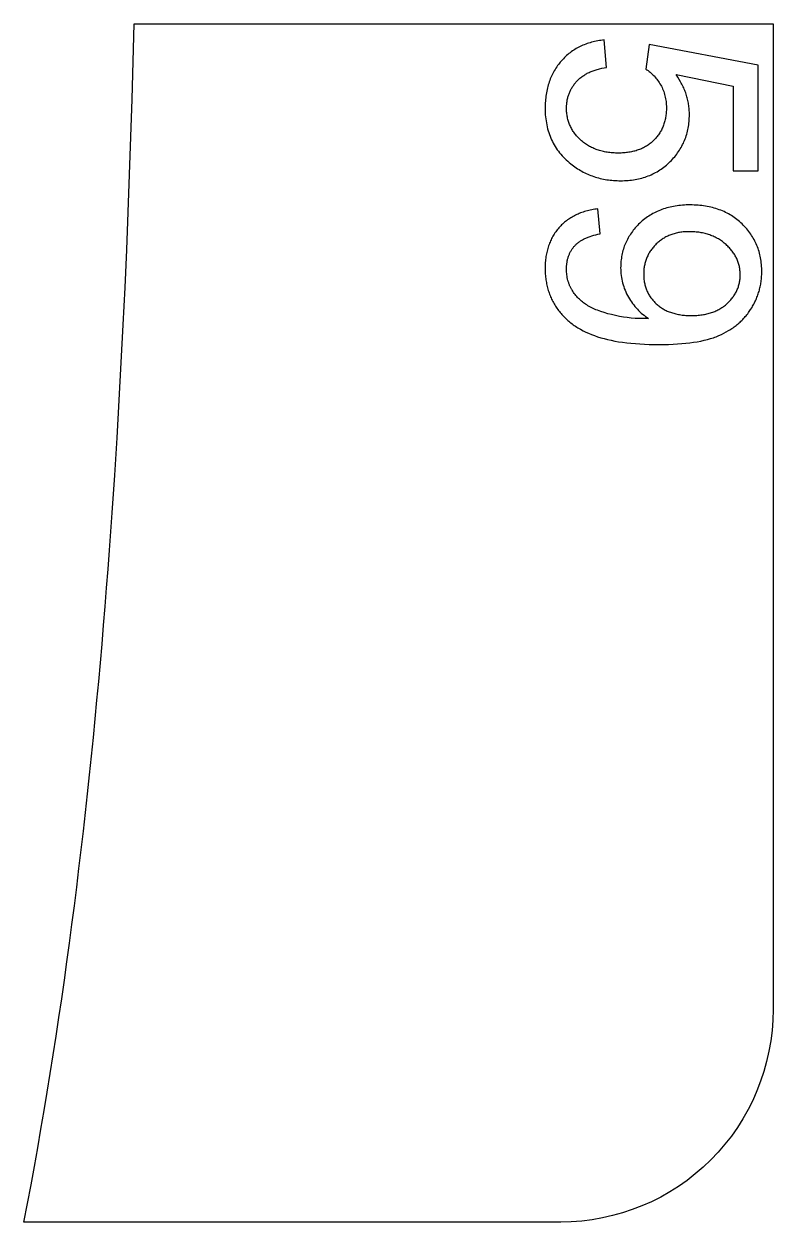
# Model space of a CAD drawing. Extents: x -16189 to 5251, y 3521 to 4024.
# Drawn here: x -12028.7 to -11852.3, y 3521.1 to 3803.1 of the extents above; entities that cross this region are included whole.
import ezdxf

# ---------------------------------------------------------------- set-up
doc = ezdxf.new("R2010")
doc.units = 0
doc.layers.add('LAYER_03', color=7, linetype='CONTINUOUS')

msp = doc.modelspace()

# ---------------------------------------------------------------- linework, layer by layer
at = {"layer": 'LAYER_03'}
for p, q in [((-11876.36, 3753.5), (-11876.6, 3753.4)), ((-11876.11, 3753.58), (-11876.36, 3753.5)), ((-11875.87, 3753.67), (-11876.11, 3753.58)), ((-11875.61, 3753.74), (-11875.87, 3753.67)), ((-11875.36, 3753.81), (-11875.61, 3753.74)), ((-11875.1, 3753.88), (-11875.36, 3753.81)), ((-11874.84, 3753.94), (-11875.1, 3753.88)), ((-11874.58, 3753.99), (-11874.84, 3753.94)), ((-11874.31, 3754.04), (-11874.58, 3753.99)), ((-11874.04, 3754.08), (-11874.31, 3754.04)), ((-11873.76, 3754.12), (-11874.04, 3754.08)), ((-11873.48, 3754.15), (-11873.76, 3754.12)), ((-11873.2, 3754.17), (-11873.48, 3754.15)), ((-11872.91, 3754.19), (-11873.2, 3754.17)), ((-11872.62, 3754.21), (-11872.91, 3754.19)), ((-11872.33, 3754.21), (-11872.62, 3754.21)), ((-11872.03, 3754.22), (-11872.33, 3754.21)), ((-11871.7, 3754.21), (-11872.03, 3754.22)), ((-11871.38, 3754.2), (-11871.7, 3754.21)), ((-11871.05, 3754.19), (-11871.38, 3754.2)), ((-11870.73, 3754.17), (-11871.05, 3754.19)), ((-11870.42, 3754.14), (-11870.73, 3754.17)), ((-11870.11, 3754.11), (-11870.42, 3754.14)), ((-11869.8, 3754.07), (-11870.11, 3754.11)), ((-11869.5, 3754.03), (-11869.8, 3754.07)), ((-11869.2, 3753.98), (-11869.5, 3754.03)), ((-11868.9, 3753.92), (-11869.2, 3753.98)), ((-11868.61, 3753.86), (-11868.9, 3753.92)), ((-11868.32, 3753.79), (-11868.61, 3753.86)), ((-11868.04, 3753.72), (-11868.32, 3753.79)), ((-11867.76, 3753.64), (-11868.04, 3753.72)), ((-11867.48, 3753.55), (-11867.76, 3753.64)), ((-11867.21, 3753.46), (-11867.48, 3753.55)), ((-11866.94, 3753.36), (-11867.21, 3753.46)), ((-11880.32, 3750.78), (-11880.49, 3750.6)), ((-11880.15, 3750.97), (-11880.32, 3750.78)), ((-11879.97, 3751.16), (-11880.15, 3750.97)), ((-11879.79, 3751.34), (-11879.97, 3751.16)), ((-11879.6, 3751.51), (-11879.79, 3751.34)), ((-11879.41, 3751.69), (-11879.6, 3751.51)), ((-11879.21, 3751.85), (-11879.41, 3751.69)), ((-11879.01, 3752.01), (-11879.21, 3751.85)), ((-11878.81, 3752.17), (-11879.01, 3752.01)), ((-11878.61, 3752.32), (-11878.81, 3752.17)), ((-11878.4, 3752.46), (-11878.61, 3752.32)), ((-11878.18, 3752.6), (-11878.4, 3752.46)), ((-11877.97, 3752.73), (-11878.18, 3752.6)), ((-11877.75, 3752.86), (-11877.97, 3752.73)), ((-11877.53, 3752.98), (-11877.75, 3752.86)), ((-11877.3, 3753.09), (-11877.53, 3752.98)), ((-11877.07, 3753.2), (-11877.3, 3753.09)), ((-11876.84, 3753.31), (-11877.07, 3753.2)), ((-11876.6, 3753.4), (-11876.84, 3753.31)), ((-11866.68, 3753.26), (-11866.94, 3753.36)), ((-11866.42, 3753.15), (-11866.68, 3753.26)), ((-11866.16, 3753.03), (-11866.42, 3753.15)), ((-11865.91, 3752.91), (-11866.16, 3753.03)), ((-11865.66, 3752.78), (-11865.91, 3752.91)), ((-11865.41, 3752.65), (-11865.66, 3752.78)), ((-11865.17, 3752.51), (-11865.41, 3752.65)), ((-11864.93, 3752.37), (-11865.17, 3752.51)), ((-11864.7, 3752.21), (-11864.93, 3752.37)), ((-11864.47, 3752.06), (-11864.7, 3752.21)), ((-11864.24, 3751.89), (-11864.47, 3752.06)), ((-11864.02, 3751.73), (-11864.24, 3751.89)), ((-11863.8, 3751.55), (-11864.02, 3751.73)), ((-11863.59, 3751.37), (-11863.8, 3751.55)), ((-11863.38, 3751.18), (-11863.59, 3751.37)), ((-11863.17, 3750.99), (-11863.38, 3751.18)), ((-11862.97, 3750.8), (-11863.17, 3750.99)), ((-11862.78, 3750.61), (-11862.97, 3750.8)), ((-11862.59, 3750.41), (-11862.78, 3750.61)), ((-11882.11, 3747.9), (-11882.2, 3747.67)), ((-11882.02, 3748.12), (-11882.11, 3747.9)), ((-11881.93, 3748.34), (-11882.02, 3748.12)), ((-11881.83, 3748.56), (-11881.93, 3748.34)), ((-11881.72, 3748.77), (-11881.83, 3748.56)), ((-11881.6, 3748.99), (-11881.72, 3748.77)), ((-11881.48, 3749.2), (-11881.6, 3748.99)), ((-11881.36, 3749.41), (-11881.48, 3749.2)), ((-11881.23, 3749.61), (-11881.36, 3749.41)), ((-11881.09, 3749.81), (-11881.23, 3749.61)), ((-11880.95, 3750.01), (-11881.09, 3749.81)), ((-11880.8, 3750.21), (-11880.95, 3750.01)), ((-11880.65, 3750.4), (-11880.8, 3750.21)), ((-11880.49, 3750.6), (-11880.65, 3750.4)), ((-11862.41, 3750.21), (-11862.59, 3750.41)), ((-11862.24, 3750.01), (-11862.41, 3750.21)), ((-11862.07, 3749.81), (-11862.24, 3750.01)), ((-11861.91, 3749.6), (-11862.07, 3749.81)), ((-11861.76, 3749.39), (-11861.91, 3749.6)), ((-11861.61, 3749.18), (-11861.76, 3749.39)), ((-11861.47, 3748.97), (-11861.61, 3749.18)), ((-11861.34, 3748.76), (-11861.47, 3748.97)), ((-11861.21, 3748.54), (-11861.34, 3748.76)), ((-11861.09, 3748.33), (-11861.21, 3748.54)), ((-11860.98, 3748.11), (-11861.09, 3748.33)), ((-11860.87, 3747.89), (-11860.98, 3748.11)), ((-11860.77, 3747.66), (-11860.87, 3747.89)), ((-11882.74, 3745.01), (-11882.76, 3744.75)), ((-11882.72, 3745.27), (-11882.74, 3745.01)), ((-11882.7, 3745.52), (-11882.72, 3745.27)), ((-11882.66, 3745.77), (-11882.7, 3745.52)), ((-11882.63, 3746.02), (-11882.66, 3745.77)), ((-11882.58, 3746.26), (-11882.63, 3746.02)), ((-11882.53, 3746.5), (-11882.58, 3746.26)), ((-11882.48, 3746.74), (-11882.53, 3746.5)), ((-11882.42, 3746.98), (-11882.48, 3746.74)), ((-11882.35, 3747.21), (-11882.42, 3746.98)), ((-11882.28, 3747.44), (-11882.35, 3747.21)), ((-11882.2, 3747.67), (-11882.28, 3747.44)), ((-11860.68, 3747.44), (-11860.77, 3747.66)), ((-11860.59, 3747.21), (-11860.68, 3747.44)), ((-11860.51, 3746.98), (-11860.59, 3747.21)), ((-11860.43, 3746.75), (-11860.51, 3746.98)), ((-11860.36, 3746.51), (-11860.43, 3746.75)), ((-11860.3, 3746.28), (-11860.36, 3746.51)), ((-11860.24, 3746.04), (-11860.3, 3746.28)), ((-11860.2, 3745.8), (-11860.24, 3746.04)), ((-11860.15, 3745.56), (-11860.2, 3745.8)), ((-11860.12, 3745.31), (-11860.15, 3745.56)), ((-11860.09, 3745.07), (-11860.12, 3745.31)), ((-11860.07, 3744.82), (-11860.09, 3745.07)), ((-11882.76, 3744.75), (-11882.77, 3744.49)), ((-11882.77, 3744.49), (-11882.77, 3744.23)), ((-11882.77, 3744.23), (-11882.77, 3743.97)), ((-11882.77, 3743.97), (-11882.76, 3743.7)), ((-11882.76, 3743.7), (-11882.74, 3743.44)), ((-11882.74, 3743.44), (-11882.72, 3743.19)), ((-11882.72, 3743.19), (-11882.7, 3742.94)), ((-11882.7, 3742.94), (-11882.66, 3742.69)), ((-11882.66, 3742.69), (-11882.63, 3742.44)), ((-11882.63, 3742.44), (-11882.58, 3742.2)), ((-11882.58, 3742.2), (-11882.53, 3741.95)), ((-11860.28, 3741.93), (-11860.23, 3742.15)), ((-11860.23, 3742.15), (-11860.18, 3742.38)), ((-11860.18, 3742.38), (-11860.14, 3742.62)), ((-11860.14, 3742.62), (-11860.11, 3742.85)), ((-11860.11, 3742.85), (-11860.08, 3743.09)), ((-11860.08, 3743.09), (-11860.06, 3743.33)), ((-11860.05, 3744.57), (-11860.07, 3744.82)), ((-11860.06, 3743.33), (-11860.05, 3743.57)), ((-11860.04, 3744.31), (-11860.05, 3744.57)), ((-11860.05, 3743.57), (-11860.04, 3743.81)), ((-11860.04, 3744.06), (-11860.04, 3744.31)), ((-11860.04, 3743.81), (-11860.04, 3744.06)), ((-11882.53, 3741.95), (-11882.48, 3741.72)), ((-11882.48, 3741.72), (-11882.42, 3741.48)), ((-11882.42, 3741.48), (-11882.35, 3741.25)), ((-11882.35, 3741.25), (-11882.28, 3741.02)), ((-11882.28, 3741.02), (-11882.2, 3740.79)), ((-11882.2, 3740.79), (-11882.11, 3740.57)), ((-11882.11, 3740.57), (-11882.02, 3740.35)), ((-11882.02, 3740.35), (-11881.93, 3740.13)), ((-11881.93, 3740.13), (-11881.83, 3739.92)), ((-11881.83, 3739.92), (-11881.72, 3739.71)), ((-11881.72, 3739.71), (-11881.6, 3739.5)), ((-11881.6, 3739.5), (-11881.48, 3739.29)), ((-11861.5, 3739.16), (-11861.37, 3739.36)), ((-11861.37, 3739.36), (-11861.25, 3739.56)), ((-11861.25, 3739.56), (-11861.13, 3739.77)), ((-11861.13, 3739.77), (-11861.02, 3739.97)), ((-11861.02, 3739.97), (-11860.91, 3740.18)), ((-11860.91, 3740.18), (-11860.81, 3740.39)), ((-11860.81, 3740.39), (-11860.72, 3740.6)), ((-11860.72, 3740.6), (-11860.63, 3740.82)), ((-11860.63, 3740.82), (-11860.55, 3741.04)), ((-11860.55, 3741.04), (-11860.47, 3741.26)), ((-11860.47, 3741.26), (-11860.4, 3741.48)), ((-11860.4, 3741.48), (-11860.34, 3741.7)), ((-11860.34, 3741.7), (-11860.28, 3741.93)), ((-11881.48, 3739.29), (-11881.36, 3739.09)), ((-11881.36, 3739.09), (-11881.23, 3738.89)), ((-11881.23, 3738.89), (-11881.09, 3738.69)), ((-11881.09, 3738.69), (-11880.95, 3738.5)), ((-11880.95, 3738.5), (-11880.8, 3738.31)), ((-11880.8, 3738.31), (-11880.65, 3738.12)), ((-11880.65, 3738.12), (-11880.49, 3737.94)), ((-11880.49, 3737.94), (-11880.32, 3737.75)), ((-11880.32, 3737.75), (-11880.15, 3737.58)), ((-11880.15, 3737.58), (-11879.97, 3737.4)), ((-11879.97, 3737.4), (-11879.79, 3737.23)), ((-11879.79, 3737.23), (-11879.6, 3737.06)), ((-11879.6, 3737.06), (-11879.41, 3736.89)), ((-11879.41, 3736.89), (-11879.21, 3736.74)), ((-11879.21, 3736.74), (-11879.01, 3736.58)), ((-11879.01, 3736.58), (-11878.8, 3736.44)), ((-11864.16, 3736.48), (-11863.95, 3736.64)), ((-11863.95, 3736.64), (-11863.74, 3736.79)), ((-11863.74, 3736.79), (-11863.53, 3736.95)), ((-11863.53, 3736.95), (-11863.33, 3737.12)), ((-11863.33, 3737.12), (-11863.14, 3737.29)), ((-11863.14, 3737.29), (-11862.95, 3737.47)), ((-11862.95, 3737.47), (-11862.76, 3737.65)), ((-11862.76, 3737.65), (-11862.58, 3737.83)), ((-11862.58, 3737.83), (-11862.41, 3738.02)), ((-11862.41, 3738.02), (-11862.24, 3738.2)), ((-11862.24, 3738.2), (-11862.08, 3738.39)), ((-11862.08, 3738.39), (-11861.93, 3738.58)), ((-11861.93, 3738.58), (-11861.78, 3738.77)), ((-11861.78, 3738.77), (-11861.64, 3738.97)), ((-11861.64, 3738.97), (-11861.5, 3739.16)), ((-11878.8, 3736.44), (-11878.59, 3736.29)), ((-11878.59, 3736.29), (-11878.37, 3736.16)), ((-11878.37, 3736.16), (-11878.15, 3736.03)), ((-11878.15, 3736.03), (-11877.93, 3735.9)), ((-11877.93, 3735.9), (-11877.7, 3735.78)), ((-11877.7, 3735.78), (-11877.46, 3735.66)), ((-11877.46, 3735.66), (-11877.23, 3735.55)), ((-11877.23, 3735.55), (-11876.98, 3735.45)), ((-11876.98, 3735.45), (-11876.74, 3735.35)), ((-11876.74, 3735.35), (-11876.49, 3735.26)), ((-11876.49, 3735.26), (-11876.23, 3735.17)), ((-11876.23, 3735.17), (-11875.97, 3735.09)), ((-11875.97, 3735.09), (-11875.7, 3735.01)), ((-11875.7, 3735.01), (-11875.43, 3734.94)), ((-11875.43, 3734.94), (-11875.16, 3734.87)), ((-11875.16, 3734.87), (-11874.88, 3734.81)), ((-11874.88, 3734.81), (-11874.6, 3734.75)), ((-11874.6, 3734.75), (-11874.31, 3734.7)), ((-11874.31, 3734.7), (-11874.02, 3734.65)), ((-11874.02, 3734.65), (-11873.72, 3734.61)), ((-11873.72, 3734.61), (-11873.42, 3734.58)), ((-11873.42, 3734.58), (-11873.12, 3734.55)), ((-11873.12, 3734.55), (-11872.81, 3734.53)), ((-11872.81, 3734.53), (-11872.49, 3734.51)), ((-11872.49, 3734.51), (-11872.17, 3734.49)), ((-11872.17, 3734.49), (-11871.52, 3734.48)), ((-11871.52, 3734.48), (-11870.87, 3734.49)), ((-11870.87, 3734.49), (-11870.55, 3734.51)), ((-11870.55, 3734.51), (-11870.24, 3734.53)), ((-11870.24, 3734.53), (-11869.92, 3734.55)), ((-11869.92, 3734.55), (-11869.62, 3734.58)), ((-11869.62, 3734.58), (-11869.32, 3734.62)), ((-11869.32, 3734.62), (-11869.02, 3734.66)), ((-11869.02, 3734.66), (-11868.72, 3734.71)), ((-11868.72, 3734.71), (-11868.43, 3734.76)), ((-11868.43, 3734.76), (-11868.15, 3734.81)), ((-11868.15, 3734.81), (-11867.87, 3734.88)), ((-11867.87, 3734.88), (-11867.59, 3734.95)), ((-11867.59, 3734.95), (-11867.32, 3735.02)), ((-11867.32, 3735.02), (-11867.05, 3735.1)), ((-11867.05, 3735.1), (-11866.78, 3735.19)), ((-11866.78, 3735.19), (-11866.52, 3735.28)), ((-11866.52, 3735.28), (-11866.27, 3735.37)), ((-11866.27, 3735.37), (-11866.02, 3735.47)), ((-11866.02, 3735.47), (-11865.77, 3735.58)), ((-11865.77, 3735.58), (-11865.53, 3735.69)), ((-11865.53, 3735.69), (-11865.29, 3735.81)), ((-11865.29, 3735.81), (-11865.05, 3735.94)), ((-11865.05, 3735.94), (-11864.82, 3736.06)), ((-11864.82, 3736.06), (-11864.6, 3736.2)), ((-11864.6, 3736.2), (-11864.38, 3736.34)), ((-11864.38, 3736.34), (-11864.16, 3736.48))]:
    msp.add_line(p, q, dxfattribs=at)
msp.add_lwpolyline([(-11902.3, 3521.11), (-12028.71, 3521.11), (-12027.87, 3525.48), (-12027.05, 3529.85), (-12026.25, 3534.22), (-12025.47, 3538.59), (-12024.7, 3542.96), (-12023.95, 3547.34), (-12023.22, 3551.71), (-12022.51, 3556.09), (-12021.82, 3560.47), (-12021.14, 3564.85), (-12020.48, 3569.24), (-12019.83, 3573.62), (-12019.2, 3578.01), (-12018.59, 3582.39), (-12017.99, 3586.78), (-12017.41, 3591.17), (-12016.84, 3595.56), (-12016.29, 3599.95), (-12015.75, 3604.35), (-12015.22, 3608.74), (-12014.71, 3613.14), (-12014.22, 3617.54), (-12013.73, 3621.94), (-12013.26, 3626.34), (-12012.81, 3630.74), (-12012.36, 3635.14), (-12011.93, 3639.55), (-12011.51, 3643.95), (-12011.1, 3648.36), (-12010.71, 3652.76), (-12010.32, 3657.17), (-12009.95, 3661.58), (-12009.59, 3665.99), (-12009.24, 3670.4), (-12008.89, 3674.82), (-12008.56, 3679.23), (-12007.93, 3688.06), (-12007.34, 3696.89), (-12006.79, 3705.73), (-12006.27, 3714.57), (-12005.78, 3723.41), (-12005.33, 3732.26), (-12004.91, 3741.1), (-12004.52, 3749.96), (-12004.16, 3758.81), (-12003.83, 3767.67), (-12003.52, 3776.52), (-12003.24, 3785.39), (-12002.97, 3794.25), (-12002.73, 3803.11), (-11852.3, 3803.11), (-11852.3, 3571.11, -0.414214)], format="xyb", close=True, dxfattribs=at)
for points in [[(-11892.04, 3799.34), (-11892.43, 3799.3), (-11892.82, 3799.25), (-11893.2, 3799.2), (-11893.58, 3799.13), (-11893.95, 3799.06), (-11894.32, 3798.98), (-11894.68, 3798.9), (-11895.04, 3798.81), (-11895.39, 3798.71), (-11895.74, 3798.6), (-11896.08, 3798.48), (-11896.42, 3798.36), (-11896.75, 3798.23), (-11897.08, 3798.1), (-11897.4, 3797.96), (-11897.72, 3797.8), (-11898.04, 3797.65), (-11898.35, 3797.48), (-11898.65, 3797.31), (-11898.95, 3797.13), (-11899.24, 3796.95), (-11899.53, 3796.75), (-11899.82, 3796.55), (-11900.1, 3796.34), (-11900.37, 3796.13), (-11900.64, 3795.9), (-11900.91, 3795.67), (-11901.17, 3795.44), (-11901.43, 3795.19), (-11901.68, 3794.94), (-11901.92, 3794.68), (-11902.16, 3794.42), (-11902.4, 3794.15), (-11902.62, 3793.87), (-11902.84, 3793.59), (-11903.06, 3793.3), (-11903.26, 3793.01), (-11903.46, 3792.71), (-11903.65, 3792.41), (-11903.83, 3792.11), (-11904.01, 3791.79), (-11904.18, 3791.48), (-11904.34, 3791.16), (-11904.49, 3790.83), (-11904.63, 3790.5), (-11904.77, 3790.17), (-11904.9, 3789.83), (-11905.03, 3789.48), (-11905.14, 3789.13), (-11905.25, 3788.77), (-11905.35, 3788.41), (-11905.44, 3788.05), (-11905.53, 3787.68), (-11905.61, 3787.31), (-11905.68, 3786.93), (-11905.74, 3786.54), (-11905.8, 3786.15), (-11905.85, 3785.76), (-11905.89, 3785.36), (-11905.92, 3784.95), (-11905.95, 3784.55), (-11905.97, 3784.13), (-11905.98, 3783.71), (-11905.98, 3783.29), (-11905.97, 3782.77), (-11905.96, 3782.26), (-11905.93, 3781.76), (-11905.89, 3781.27), (-11905.83, 3780.78), (-11905.77, 3780.29), (-11905.69, 3779.82), (-11905.6, 3779.35), (-11905.5, 3778.89), (-11905.39, 3778.43), (-11905.26, 3777.99), (-11905.13, 3777.55), (-11904.98, 3777.11), (-11904.82, 3776.68), (-11904.65, 3776.26), (-11904.46, 3775.85), (-11904.27, 3775.44), (-11904.06, 3775.04), (-11903.84, 3774.65), (-11903.61, 3774.27), (-11903.37, 3773.89), (-11903.11, 3773.51), (-11902.85, 3773.15), (-11902.57, 3772.79), (-11902.28, 3772.44), (-11901.97, 3772.09), (-11901.66, 3771.76), (-11901.34, 3771.42), (-11901, 3771.1), (-11900.65, 3770.78), (-11900.29, 3770.47), (-11899.91, 3770.17), (-11899.6, 3769.92), (-11899.29, 3769.69), (-11898.97, 3769.46), (-11898.65, 3769.24), (-11898.32, 3769.03), (-11898, 3768.82), (-11897.66, 3768.63), (-11897.33, 3768.44), (-11896.99, 3768.26), (-11896.64, 3768.08), (-11896.3, 3767.92), (-11895.95, 3767.76), (-11895.59, 3767.61), (-11895.24, 3767.47), (-11894.88, 3767.33), (-11894.51, 3767.2), (-11894.14, 3767.08), (-11893.77, 3766.97), (-11893.4, 3766.87), (-11893.02, 3766.77), (-11892.63, 3766.68), (-11892.25, 3766.6), (-11891.86, 3766.53), (-11891.46, 3766.46), (-11891.07, 3766.4), (-11890.67, 3766.35), (-11890.26, 3766.31), (-11889.86, 3766.28), (-11889.44, 3766.25), (-11889.03, 3766.23), (-11888.61, 3766.22), (-11888.19, 3766.21), (-11887.75, 3766.22), (-11887.31, 3766.23), (-11886.88, 3766.25), (-11886.45, 3766.28), (-11886.03, 3766.32), (-11885.61, 3766.37), (-11885.2, 3766.43), (-11884.79, 3766.5), (-11884.39, 3766.57), (-11883.99, 3766.65), (-11883.6, 3766.75), (-11883.21, 3766.85), (-11882.83, 3766.96), (-11882.45, 3767.08), (-11882.08, 3767.2), (-11881.71, 3767.34), (-11881.35, 3767.48), (-11880.99, 3767.64), (-11880.64, 3767.8), (-11880.3, 3767.97), (-11879.95, 3768.15), (-11879.62, 3768.34), (-11879.29, 3768.54), (-11878.96, 3768.74), (-11878.64, 3768.96), (-11878.32, 3769.18), (-11878.01, 3769.42), (-11877.71, 3769.66), (-11877.4, 3769.91), (-11877.11, 3770.17), (-11876.82, 3770.44), (-11876.53, 3770.71), (-11876.25, 3771), (-11875.98, 3771.28), (-11875.72, 3771.57), (-11875.47, 3771.87), (-11875.23, 3772.17), (-11874.99, 3772.47), (-11874.77, 3772.78), (-11874.55, 3773.09), (-11874.34, 3773.41), (-11874.14, 3773.72), (-11873.95, 3774.05), (-11873.77, 3774.37), (-11873.6, 3774.71), (-11873.43, 3775.04), (-11873.28, 3775.38), (-11873.13, 3775.72), (-11873, 3776.07), (-11872.87, 3776.42), (-11872.75, 3776.78), (-11872.64, 3777.14), (-11872.53, 3777.5), (-11872.44, 3777.87), (-11872.36, 3778.24), (-11872.28, 3778.61), (-11872.22, 3778.99), (-11872.16, 3779.37), (-11872.11, 3779.76), (-11872.07, 3780.15), (-11872.04, 3780.55), (-11872.02, 3780.95), (-11872, 3781.35), (-11872, 3781.76), (-11872, 3782.06), (-11872.01, 3782.37), (-11872.03, 3782.68), (-11872.05, 3782.98), (-11872.08, 3783.29), (-11872.11, 3783.59), (-11872.15, 3783.9), (-11872.2, 3784.2), (-11872.25, 3784.5), (-11872.31, 3784.8), (-11872.37, 3785.1), (-11872.44, 3785.4), (-11872.52, 3785.7), (-11872.6, 3786), (-11872.69, 3786.29), (-11872.78, 3786.59), (-11872.88, 3786.88), (-11872.99, 3787.18), (-11873.1, 3787.47), (-11873.22, 3787.76), (-11873.35, 3788.05), (-11873.48, 3788.34), (-11873.62, 3788.63), (-11873.76, 3788.92), (-11873.91, 3789.21), (-11874.07, 3789.49), (-11874.4, 3790.07), (-11874.76, 3790.63), (-11875.13, 3791.2), (-11861.71, 3788.5), (-11861.71, 3768.57), (-11855.84, 3768.57), (-11855.84, 3793.41), (-11881.51, 3798.25), (-11882.26, 3792.49), (-11881.99, 3792.32), (-11881.73, 3792.14), (-11881.48, 3791.94), (-11881.23, 3791.75), (-11880.99, 3791.54), (-11880.76, 3791.33), (-11880.53, 3791.1), (-11880.31, 3790.87), (-11880.1, 3790.63), (-11879.89, 3790.39), (-11879.68, 3790.13), (-11879.49, 3789.87), (-11879.3, 3789.6), (-11879.11, 3789.32), (-11878.94, 3789.04), (-11878.76, 3788.74), (-11878.6, 3788.44), (-11878.45, 3788.14), (-11878.31, 3787.83), (-11878.18, 3787.51), (-11878.05, 3787.2), (-11877.94, 3786.87), (-11877.84, 3786.54), (-11877.75, 3786.21), (-11877.68, 3785.88), (-11877.61, 3785.53), (-11877.55, 3785.19), (-11877.5, 3784.84), (-11877.47, 3784.48), (-11877.44, 3784.12), (-11877.42, 3783.76), (-11877.42, 3783.39), (-11877.42, 3783.1), (-11877.43, 3782.8), (-11877.44, 3782.51), (-11877.47, 3782.23), (-11877.49, 3781.95), (-11877.52, 3781.67), (-11877.56, 3781.39), (-11877.61, 3781.12), (-11877.66, 3780.85), (-11877.71, 3780.59), (-11877.78, 3780.33), (-11877.84, 3780.07), (-11877.92, 3779.82), (-11878, 3779.57), (-11878.08, 3779.32), (-11878.18, 3779.08), (-11878.27, 3778.84), (-11878.38, 3778.6), (-11878.49, 3778.37), (-11878.6, 3778.14), (-11878.72, 3777.91), (-11878.85, 3777.69), (-11878.99, 3777.47), (-11879.12, 3777.26), (-11879.27, 3777.05), (-11879.42, 3776.84), (-11879.58, 3776.64), (-11879.74, 3776.44), (-11879.91, 3776.24), (-11880.08, 3776.05), (-11880.27, 3775.86), (-11880.45, 3775.67), (-11880.64, 3775.49), (-11880.84, 3775.32), (-11881.04, 3775.15), (-11881.24, 3774.98), (-11881.45, 3774.82), (-11881.67, 3774.67), (-11881.88, 3774.52), (-11882.11, 3774.38), (-11882.33, 3774.25), (-11882.56, 3774.12), (-11882.8, 3773.99), (-11883.04, 3773.88), (-11883.28, 3773.76), (-11883.53, 3773.66), (-11883.78, 3773.56), (-11884.04, 3773.46), (-11884.3, 3773.37), (-11884.57, 3773.29), (-11884.83, 3773.21), (-11885.11, 3773.14), (-11885.39, 3773.07), (-11885.67, 3773.01), (-11885.96, 3772.96), (-11886.25, 3772.91), (-11886.54, 3772.87), (-11886.84, 3772.83), (-11887.15, 3772.8), (-11887.46, 3772.77), (-11887.77, 3772.75), (-11888.09, 3772.74), (-11888.41, 3772.73), (-11888.73, 3772.72), (-11889.08, 3772.73), (-11889.42, 3772.74), (-11889.75, 3772.75), (-11890.08, 3772.77), (-11890.41, 3772.8), (-11890.73, 3772.83), (-11891.05, 3772.87), (-11891.36, 3772.92), (-11891.67, 3772.97), (-11891.97, 3773.02), (-11892.27, 3773.09), (-11892.57, 3773.16), (-11892.86, 3773.23), (-11893.15, 3773.31), (-11893.43, 3773.4), (-11893.71, 3773.49), (-11893.98, 3773.59), (-11894.26, 3773.69), (-11894.52, 3773.81), (-11894.78, 3773.92), (-11895.04, 3774.05), (-11895.29, 3774.17), (-11895.54, 3774.31), (-11895.79, 3774.45), (-11896.03, 3774.6), (-11896.27, 3774.75), (-11896.5, 3774.91), (-11896.73, 3775.07), (-11896.95, 3775.24), (-11897.17, 3775.42), (-11897.38, 3775.6), (-11897.6, 3775.79), (-11897.8, 3775.98), (-11898, 3776.18), (-11898.19, 3776.38), (-11898.38, 3776.58), (-11898.56, 3776.78), (-11898.73, 3776.99), (-11898.9, 3777.2), (-11899.06, 3777.41), (-11899.21, 3777.62), (-11899.36, 3777.84), (-11899.5, 3778.06), (-11899.63, 3778.28), (-11899.76, 3778.51), (-11899.88, 3778.74), (-11899.99, 3778.97), (-11900.1, 3779.2), (-11900.2, 3779.44), (-11900.3, 3779.67), (-11900.38, 3779.91), (-11900.47, 3780.16), (-11900.54, 3780.4), (-11900.61, 3780.65), (-11900.67, 3780.91), (-11900.73, 3781.16), (-11900.78, 3781.42), (-11900.82, 3781.68), (-11900.85, 3781.94), (-11900.88, 3782.2), (-11900.91, 3782.47), (-11900.92, 3782.74), (-11900.93, 3783.01), (-11900.94, 3783.29), (-11900.93, 3783.52), (-11900.93, 3783.75), (-11900.91, 3783.97), (-11900.9, 3784.19), (-11900.88, 3784.41), (-11900.85, 3784.63), (-11900.82, 3784.85), (-11900.79, 3785.06), (-11900.75, 3785.28), (-11900.7, 3785.49), (-11900.66, 3785.69), (-11900.6, 3785.9), (-11900.54, 3786.1), (-11900.48, 3786.31), (-11900.42, 3786.5), (-11900.34, 3786.7), (-11900.27, 3786.9), (-11900.19, 3787.09), (-11900.1, 3787.28), (-11900.01, 3787.47), (-11899.92, 3787.66), (-11899.82, 3787.84), (-11899.71, 3788.03), (-11899.6, 3788.21), (-11899.49, 3788.39), (-11899.37, 3788.56), (-11899.25, 3788.74), (-11899.12, 3788.91), (-11898.99, 3789.08), (-11898.85, 3789.25), (-11898.71, 3789.41), (-11898.57, 3789.58), (-11898.42, 3789.74), (-11898.26, 3789.9), (-11898.1, 3790.05), (-11897.94, 3790.2), (-11897.77, 3790.35), (-11897.6, 3790.49), (-11897.42, 3790.63), (-11897.24, 3790.76), (-11897.05, 3790.9), (-11896.86, 3791.02), (-11896.66, 3791.15), (-11896.46, 3791.27), (-11896.26, 3791.38), (-11896.05, 3791.5), (-11895.83, 3791.61), (-11895.61, 3791.71), (-11895.39, 3791.81), (-11895.16, 3791.91), (-11894.93, 3792.01), (-11894.69, 3792.1), (-11894.45, 3792.19), (-11894.21, 3792.27), (-11893.96, 3792.35), (-11893.7, 3792.43), (-11893.44, 3792.5), (-11893.18, 3792.57), (-11892.63, 3792.69), (-11892.07, 3792.8), (-11891.49, 3792.9)], [(-11893.57, 3759.6), (-11893.94, 3759.55), (-11894.3, 3759.5), (-11894.66, 3759.44), (-11895.01, 3759.37), (-11895.35, 3759.3), (-11895.69, 3759.22), (-11896.03, 3759.13), (-11896.36, 3759.04), (-11896.68, 3758.95), (-11897, 3758.84), (-11897.32, 3758.74), (-11897.62, 3758.62), (-11897.93, 3758.5), (-11898.23, 3758.38), (-11898.52, 3758.25), (-11898.81, 3758.11), (-11899.09, 3757.97), (-11899.37, 3757.82), (-11899.64, 3757.67), (-11899.91, 3757.51), (-11900.18, 3757.34), (-11900.43, 3757.17), (-11900.69, 3756.99), (-11900.93, 3756.81), (-11901.17, 3756.62), (-11901.41, 3756.43), (-11901.64, 3756.23), (-11901.87, 3756.02), (-11902.09, 3755.81), (-11902.31, 3755.59), (-11902.52, 3755.37), (-11902.73, 3755.14), (-11902.93, 3754.9), (-11903.12, 3754.66), (-11903.31, 3754.42), (-11903.49, 3754.17), (-11903.66, 3753.92), (-11903.83, 3753.67), (-11903.99, 3753.41), (-11904.15, 3753.15), (-11904.3, 3752.88), (-11904.44, 3752.61), (-11904.58, 3752.33), (-11904.71, 3752.05), (-11904.83, 3751.76), (-11904.95, 3751.48), (-11905.06, 3751.18), (-11905.17, 3750.89), (-11905.26, 3750.58), (-11905.36, 3750.28), (-11905.44, 3749.97), (-11905.52, 3749.65), (-11905.6, 3749.34), (-11905.66, 3749.01), (-11905.72, 3748.69), (-11905.78, 3748.36), (-11905.82, 3748.02), (-11905.87, 3747.68), (-11905.9, 3747.34), (-11905.93, 3746.99), (-11905.95, 3746.64), (-11905.97, 3746.28), (-11905.98, 3745.92), (-11905.98, 3745.56), (-11905.97, 3744.88), (-11905.95, 3744.54), (-11905.93, 3744.2), (-11905.91, 3743.87), (-11905.88, 3743.54), (-11905.84, 3743.21), (-11905.79, 3742.89), (-11905.75, 3742.57), (-11905.69, 3742.25), (-11905.63, 3741.93), (-11905.56, 3741.62), (-11905.49, 3741.31), (-11905.41, 3741), (-11905.33, 3740.69), (-11905.24, 3740.39), (-11905.14, 3740.09), (-11905.04, 3739.8), (-11904.93, 3739.5), (-11904.82, 3739.21), (-11904.7, 3738.92), (-11904.58, 3738.64), (-11904.45, 3738.35), (-11904.31, 3738.07), (-11904.17, 3737.8), (-11904.02, 3737.52), (-11903.87, 3737.25), (-11903.71, 3736.98), (-11903.54, 3736.71), (-11903.37, 3736.45), (-11903.2, 3736.19), (-11903.01, 3735.93), (-11902.83, 3735.68), (-11902.63, 3735.43), (-11902.43, 3735.18), (-11902.23, 3734.94), (-11902.02, 3734.7), (-11901.81, 3734.46), (-11901.59, 3734.23), (-11901.36, 3734), (-11901.13, 3733.78), (-11900.9, 3733.56), (-11900.66, 3733.35), (-11900.41, 3733.14), (-11900.16, 3732.93), (-11899.9, 3732.73), (-11899.64, 3732.53), (-11899.37, 3732.33), (-11899.1, 3732.14), (-11898.82, 3731.95), (-11898.54, 3731.77), (-11898.25, 3731.59), (-11897.96, 3731.41), (-11897.66, 3731.24), (-11897.04, 3730.91), (-11896.41, 3730.6), (-11895.75, 3730.3), (-11895.07, 3730.01), (-11894.37, 3729.75), (-11893.65, 3729.49), (-11892.89, 3729.26), (-11892.11, 3729.04), (-11891.29, 3728.84), (-11890.45, 3728.65), (-11889.57, 3728.48), (-11888.66, 3728.32), (-11887.72, 3728.19), (-11886.76, 3728.06), (-11885.76, 3727.96), (-11884.73, 3727.87), (-11883.67, 3727.8), (-11882.58, 3727.74), (-11881.46, 3727.7), (-11880.3, 3727.67), (-11879.12, 3727.67), (-11877.99, 3727.67), (-11876.89, 3727.7), (-11875.82, 3727.74), (-11874.79, 3727.8), (-11873.8, 3727.87), (-11872.83, 3727.96), (-11871.9, 3728.07), (-11871.01, 3728.19), (-11870.14, 3728.33), (-11869.32, 3728.48), (-11868.52, 3728.66), (-11867.76, 3728.85), (-11867.04, 3729.05), (-11866.69, 3729.16), (-11866.35, 3729.27), (-11866.01, 3729.39), (-11865.69, 3729.51), (-11865.37, 3729.63), (-11865.06, 3729.76), (-11864.46, 3730.03), (-11863.88, 3730.32), (-11863.32, 3730.62), (-11862.77, 3730.93), (-11862.51, 3731.09), (-11862.25, 3731.26), (-11861.99, 3731.43), (-11861.73, 3731.61), (-11861.49, 3731.79), (-11861.24, 3731.97), (-11861, 3732.15), (-11860.76, 3732.34), (-11860.53, 3732.54), (-11860.31, 3732.73), (-11860.08, 3732.94), (-11859.86, 3733.14), (-11859.65, 3733.35), (-11859.44, 3733.56), (-11859.23, 3733.78), (-11859.03, 3734), (-11858.84, 3734.22), (-11858.64, 3734.45), (-11858.46, 3734.68), (-11858.27, 3734.92), (-11858.09, 3735.16), (-11857.92, 3735.4), (-11857.75, 3735.65), (-11857.58, 3735.9), (-11857.26, 3736.41), (-11857.11, 3736.66), (-11856.97, 3736.92), (-11856.83, 3737.18), (-11856.69, 3737.44), (-11856.56, 3737.7), (-11856.43, 3737.97), (-11856.31, 3738.24), (-11856.2, 3738.5), (-11856.09, 3738.77), (-11855.98, 3739.04), (-11855.88, 3739.32), (-11855.79, 3739.59), (-11855.7, 3739.87), (-11855.61, 3740.14), (-11855.53, 3740.42), (-11855.46, 3740.71), (-11855.39, 3740.99), (-11855.33, 3741.27), (-11855.27, 3741.56), (-11855.21, 3741.85), (-11855.17, 3742.13), (-11855.12, 3742.43), (-11855.08, 3742.72), (-11855.05, 3743.01), (-11855.02, 3743.31), (-11855, 3743.6), (-11854.97, 3744.2), (-11854.96, 3744.81), (-11854.96, 3745.23), (-11854.98, 3745.64), (-11855, 3746.06), (-11855.03, 3746.46), (-11855.07, 3746.86), (-11855.12, 3747.26), (-11855.18, 3747.65), (-11855.25, 3748.04), (-11855.32, 3748.43), (-11855.41, 3748.81), (-11855.51, 3749.18), (-11855.61, 3749.55), (-11855.72, 3749.92), (-11855.84, 3750.28), (-11855.98, 3750.64), (-11856.12, 3750.99), (-11856.27, 3751.34), (-11856.42, 3751.68), (-11856.59, 3752.02), (-11856.77, 3752.36), (-11856.95, 3752.69), (-11857.15, 3753.02), (-11857.35, 3753.34), (-11857.56, 3753.66), (-11857.79, 3753.97), (-11858.02, 3754.28), (-11858.26, 3754.58), (-11858.51, 3754.88), (-11858.76, 3755.18), (-11859.03, 3755.47), (-11859.31, 3755.76), (-11859.59, 3756.04), (-11859.89, 3756.32), (-11860.18, 3756.58), (-11860.49, 3756.84), (-11860.8, 3757.09), (-11861.11, 3757.33), (-11861.44, 3757.56), (-11861.76, 3757.79), (-11862.1, 3758), (-11862.43, 3758.21), (-11862.78, 3758.4), (-11863.13, 3758.59), (-11863.49, 3758.77), (-11863.85, 3758.94), (-11864.22, 3759.1), (-11864.59, 3759.26), (-11864.97, 3759.4), (-11865.35, 3759.54), (-11865.75, 3759.66), (-11866.14, 3759.78), (-11866.55, 3759.89), (-11866.95, 3759.99), (-11867.37, 3760.08), (-11867.79, 3760.17), (-11868.21, 3760.24), (-11868.65, 3760.31), (-11869.08, 3760.36), (-11869.53, 3760.41), (-11869.97, 3760.45), (-11870.43, 3760.48), (-11870.89, 3760.5), (-11871.36, 3760.52), (-11871.83, 3760.52), (-11872.29, 3760.52), (-11872.74, 3760.51), (-11873.18, 3760.48), (-11873.62, 3760.46), (-11874.06, 3760.42), (-11874.49, 3760.37), (-11874.91, 3760.32), (-11875.33, 3760.25), (-11875.74, 3760.18), (-11876.15, 3760.1), (-11876.55, 3760.01), (-11876.95, 3759.92), (-11877.34, 3759.81), (-11877.72, 3759.7), (-11878.1, 3759.58), (-11878.47, 3759.45), (-11878.84, 3759.31), (-11879.2, 3759.16), (-11879.56, 3759.01), (-11879.91, 3758.84), (-11880.26, 3758.67), (-11880.6, 3758.49), (-11880.93, 3758.3), (-11881.26, 3758.11), (-11881.58, 3757.9), (-11881.9, 3757.69), (-11882.21, 3757.46), (-11882.52, 3757.23), (-11882.82, 3757), (-11883.12, 3756.75), (-11883.41, 3756.49), (-11883.69, 3756.23), (-11883.97, 3755.96), (-11884.23, 3755.68), (-11884.49, 3755.41), (-11884.74, 3755.12), (-11884.99, 3754.84), (-11885.22, 3754.55), (-11885.44, 3754.26), (-11885.66, 3753.96), (-11885.86, 3753.66), (-11886.06, 3753.36), (-11886.25, 3753.05), (-11886.43, 3752.74), (-11886.6, 3752.42), (-11886.77, 3752.1), (-11886.92, 3751.78), (-11887.06, 3751.46), (-11887.2, 3751.13), (-11887.33, 3750.79), (-11887.45, 3750.46), (-11887.56, 3750.11), (-11887.66, 3749.77), (-11887.75, 3749.42), (-11887.83, 3749.07), (-11887.91, 3748.71), (-11887.97, 3748.35), (-11888.03, 3747.99), (-11888.08, 3747.62), (-11888.12, 3747.25), (-11888.15, 3746.88), (-11888.17, 3746.5), (-11888.18, 3746.12), (-11888.19, 3745.73), (-11888.18, 3745.27), (-11888.16, 3744.81), (-11888.12, 3744.36), (-11888.07, 3743.91), (-11888.01, 3743.46), (-11887.93, 3743.02), (-11887.84, 3742.58), (-11887.73, 3742.15), (-11887.61, 3741.72), (-11887.48, 3741.29), (-11887.33, 3740.87), (-11887.16, 3740.45), (-11886.98, 3740.04), (-11886.79, 3739.63), (-11886.59, 3739.23), (-11886.37, 3738.83), (-11886.13, 3738.44), (-11885.89, 3738.05), (-11885.64, 3737.68), (-11885.38, 3737.32), (-11885.12, 3736.97), (-11884.84, 3736.63), (-11884.56, 3736.3), (-11884.26, 3735.98), (-11883.96, 3735.67), (-11883.65, 3735.37), (-11883.33, 3735.08), (-11883.01, 3734.81), (-11882.67, 3734.54), (-11882.33, 3734.28), (-11881.97, 3734.04), (-11881.61, 3733.8), (-11882.33, 3733.78), (-11882.84, 3733.77), (-11883.79, 3733.78), (-11884.74, 3733.82), (-11885.68, 3733.9), (-11886.62, 3734), (-11887.56, 3734.13), (-11888.49, 3734.28), (-11889.41, 3734.47), (-11890.34, 3734.69), (-11891.23, 3734.92), (-11892.08, 3735.17), (-11892.88, 3735.44), (-11893.27, 3735.58), (-11893.64, 3735.72), (-11894, 3735.86), (-11894.34, 3736.01), (-11894.68, 3736.16), (-11895, 3736.32), (-11895.32, 3736.48), (-11895.62, 3736.64), (-11895.9, 3736.8), (-11896.18, 3736.97), (-11896.45, 3737.14), (-11896.71, 3737.32), (-11896.96, 3737.51), (-11897.21, 3737.7), (-11897.45, 3737.9), (-11897.68, 3738.1), (-11897.91, 3738.31), (-11898.13, 3738.53), (-11898.34, 3738.75), (-11898.55, 3738.97), (-11898.75, 3739.21), (-11898.94, 3739.45), (-11899.12, 3739.69), (-11899.3, 3739.94), (-11899.48, 3740.2), (-11899.64, 3740.46), (-11899.72, 3740.6), (-11899.8, 3740.73), (-11899.87, 3740.87), (-11899.94, 3741.01), (-11900.01, 3741.15), (-11900.08, 3741.29), (-11900.15, 3741.43), (-11900.21, 3741.57), (-11900.27, 3741.72), (-11900.32, 3741.86), (-11900.38, 3742.01), (-11900.43, 3742.16), (-11900.48, 3742.31), (-11900.53, 3742.46), (-11900.57, 3742.61), (-11900.61, 3742.77), (-11900.69, 3743.08), (-11900.75, 3743.4), (-11900.81, 3743.72), (-11900.85, 3744.05), (-11900.89, 3744.39), (-11900.92, 3744.73), (-11900.93, 3745.07), (-11900.94, 3745.42), (-11900.93, 3745.63), (-11900.93, 3745.83), (-11900.92, 3746.03), (-11900.91, 3746.23), (-11900.89, 3746.43), (-11900.87, 3746.62), (-11900.85, 3746.81), (-11900.82, 3747), (-11900.79, 3747.19), (-11900.75, 3747.37), (-11900.71, 3747.56), (-11900.67, 3747.74), (-11900.63, 3747.91), (-11900.58, 3748.09), (-11900.52, 3748.26), (-11900.47, 3748.43), (-11900.41, 3748.6), (-11900.34, 3748.77), (-11900.27, 3748.93), (-11900.2, 3749.09), (-11900.13, 3749.25), (-11900.05, 3749.41), (-11899.97, 3749.56), (-11899.88, 3749.71), (-11899.79, 3749.86), (-11899.7, 3750.01), (-11899.6, 3750.15), (-11899.5, 3750.3), (-11899.4, 3750.44), (-11899.29, 3750.57), (-11899.18, 3750.71), (-11899.06, 3750.84), (-11898.94, 3750.97), (-11898.82, 3751.1), (-11898.69, 3751.23), (-11898.56, 3751.35), (-11898.42, 3751.47), (-11898.28, 3751.59), (-11898.13, 3751.7), (-11897.98, 3751.81), (-11897.83, 3751.92), (-11897.67, 3752.03), (-11897.5, 3752.13), (-11897.33, 3752.24), (-11897.16, 3752.33), (-11896.98, 3752.43), (-11896.8, 3752.52), (-11896.62, 3752.61), (-11896.42, 3752.7), (-11896.23, 3752.79), (-11896.03, 3752.87), (-11895.83, 3752.95), (-11895.62, 3753.03), (-11895.4, 3753.1), (-11894.96, 3753.25), (-11894.51, 3753.38), (-11894.03, 3753.5), (-11893.54, 3753.61), (-11893.03, 3753.71)]]:
    msp.add_lwpolyline(points, close=True, dxfattribs=at)

doc.saveas('drawing.dxf')
